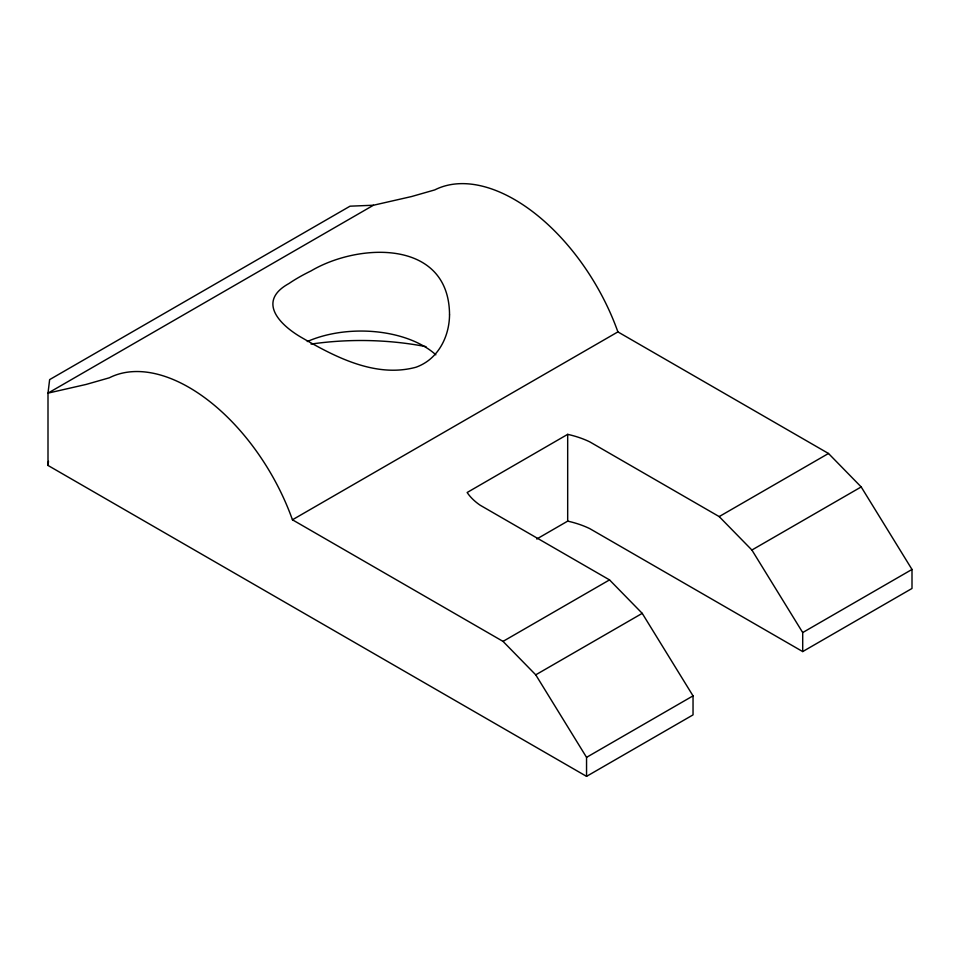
<?xml version="1.0" encoding="UTF-8"?>
<svg xmlns="http://www.w3.org/2000/svg" width="960" height="960" viewBox="0 0 960 960"><rect width="100%" height="100%" fill="white"/><g stroke="black" fill="none" stroke-linecap="round" stroke-linejoin="round"><path stroke-width="1.44" d="M48 465.444L48 393.132L49.632 379.62L350.04 206.184L373.452 205.236L411.588 196.536L434.784 189.9A164.7 95.088 60 0 1 617.892 331.896L828.492 453.48L861.192 486.936L912 569.448L912 588.468L802.704 651.576L802.704 632.556L751.896 550.032L719.184 516.588L589.752 441.852A77.844 44.94 0 0 0 567.684 434.352L467.148 492.504A77.844 44.94 0 0 0 480.084 505.164L609.528 579.9L642.228 613.356L693.036 695.868L693.036 714.888L586.548 776.364L48 465.444L48.492 461.388M536.748 539.016L567.684 521.124A77.844 44.94 0 0 1 589.752 528.624L802.704 651.576M373.452 205.236L48 393.132L86.136 384.432L109.32 377.808A164.7 95.088 60 0 1 292.44 519.792L503.028 641.388L535.74 674.832L586.548 757.356L586.548 776.364M292.44 519.792L617.892 331.896M503.028 641.388L609.528 579.9M719.184 516.588L828.492 453.48M535.74 674.832L642.228 613.356M751.896 550.032L861.192 486.936M586.548 757.356L693.036 695.868M802.704 632.556L912 569.448M567.684 434.352L567.684 521.124M311.052 344.1A203.688 117.6 0 0 1 425.988 346.644M307.284 341.544A88.56 51.132 0 0 1 435.84 354.816M449.532 314.856C449.376 331.764 442.644 349.164 429.216 359.904A69.684 56.508 48.4 0 1 415.98 367.236C376.008 378.024 336.036 357.48 302.172 337.872C280.104 325.332 256.188 301.452 289.044 283.476A79.008 19.74 -19.5 0 1 311.028 270.912C359.184 242.448 449.22 239.268 449.532 314.856"/></g></svg>
